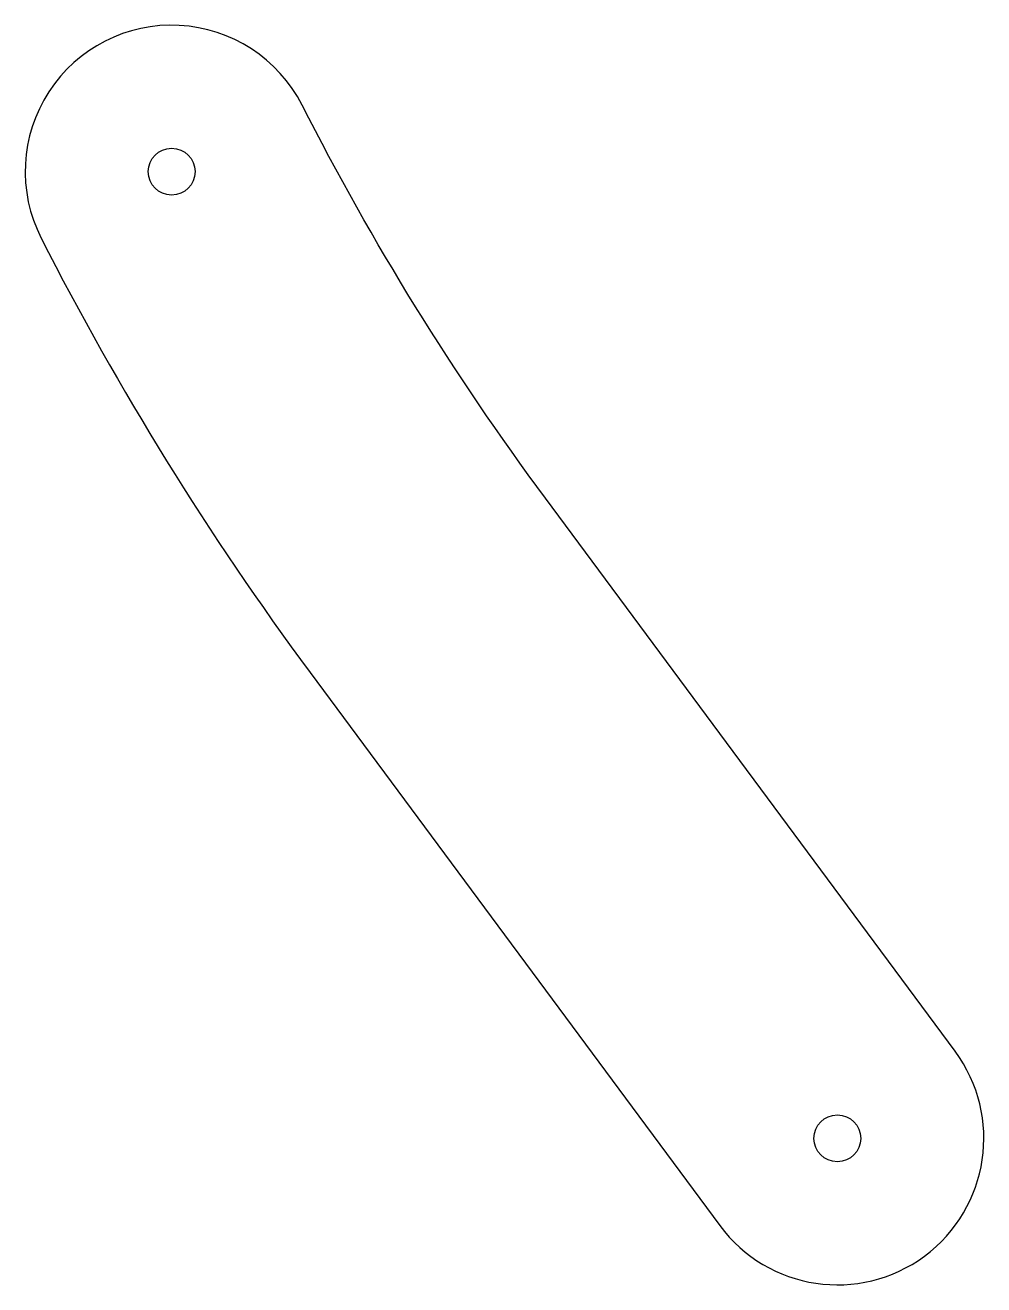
# Model space of a CAD drawing. Header units: millimetres. Extents: x -188.2 to -122.7, y -166.8 to -80.8.
import ezdxf

# ---------------------------------------------------------------- set-up
doc = ezdxf.new("R2010")
doc.units = ezdxf.units.MM
doc.layers.get('0').update_dxf_attribs({"linetype": 'CONTINUOUS'})

msp = doc.modelspace()

# ---------------------------------------------------------------- linework, layer by layer
msp.add_lwpolyline([(-169.291, -86.258, 1), (-187.111, -95.338, 0.041605), (-168.745, -125), (-140.769, -162.767, 0.999994), (-124.698, -150.862), (-152.674, -113.095, -0.041605)], format="xyb", close=True)
for centre in [(-178.201, -90.798), (-132.734, -156.814)]:
    msp.add_circle(centre, 1.6)

doc.saveas('drawing.dxf')
